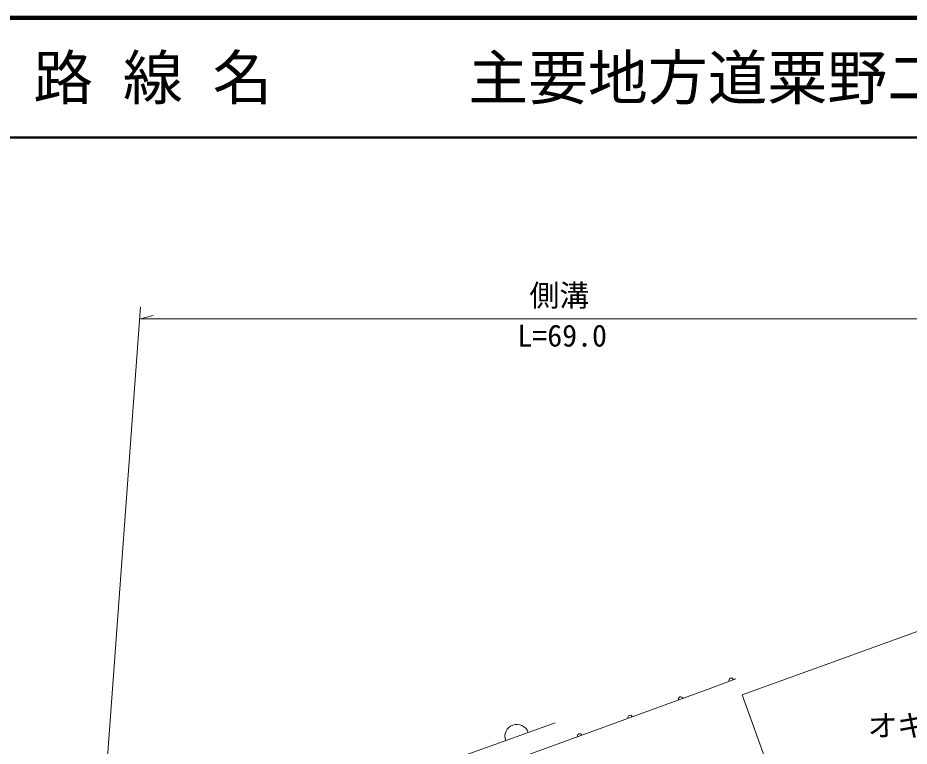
# Model space of a CAD drawing. Units: millimetres, scale not verified. Extents: x 40000 to 680000, y 20000 to 380000.
# Drawn here: x 179092 to 253577, y 319126 to 380000 of the extents above; entities that cross this region are included whole.
import ezdxf
from ezdxf.enums import TextEntityAlignment as Align

# ---------------------------------------------------------------- set-up
doc = ezdxf.new("R2010")
doc.units = ezdxf.units.MM
doc.header["$LTSCALE"] = 1000
for name, color, linetype, lineweight in [('M-BGD', 7, 'Continuous', 13), ('M-STR-HTXT', 7, 'Continuous', 13), ('M-TTL', 2, 'Continuous', 140), ('M-TTL-LINE', 7, 'Continuous', 50), ('M-TTL-TXT', 7, 'Continuous', 50)]:
    doc.layers.add(name, color=color, linetype=linetype, lineweight=lineweight)
doc.styles.add('ＭＳ ゴシック', font='')
doc.styles.get('ＭＳ ゴシック').set_extended_font_data('MS Gothic')

msp = doc.modelspace()

# ---------------------------------------------------------------- linework, layer by layer
at = {"layer": 'M-BGD'}
for p, q in [((245645, 325594), (264160, 332305)), ((239620, 323411), (245645, 325594)), ((239089, 324765), (237084, 324003)), ((237084, 324003), (224786, 319508)), ((239620, 323411), (241098, 319335)), ((223993, 321091), (182503, 306205)), ((224786, 319508), (204396, 312181)), ((241097, 319335), (246300, 304980))]:
    msp.add_line(p, q, dxfattribs=at)
for centre, radius, start, end in [((238710, 324621), 200, 20.81377, 200.81377), ((234492, 323055), 200, 20.07807, 200.07796), ((230265, 321511), 200, 20.07807, 200.07796), ((220795, 319944), 1000, 19.73696, 199.73696), ((226038, 319966), 200, 20.07807, 200.07796)]:
    msp.add_arc(centre, radius, start, end, dxfattribs=at)
at = {"layer": 'M-STR-HTXT'}
for p, q in [((184755, 293550), (189357, 355837)), ((189357, 354837), (190397, 355126)), ((189357, 354837), (259331, 354837))]:
    msp.add_line(p, q, dxfattribs=at)
at = {"layer": 'M-TTL'}
msp.add_line((680000, 380000), (40000, 380000), dxfattribs=at)
at = {"layer": 'M-TTL-LINE'}
msp.add_line((40000, 370000), (680000, 370000), dxfattribs=at)

# ---------------------------------------------------------------- texts
at = {"layer": 'M-BGD', "style": 'ＭＳ ゴシック'}
msp.add_text('オギデンキ', height=1833, rotation=1, dxfattribs=at).set_placement((250132, 319370), align=Align.BOTTOM_LEFT)
at = {"layer": 'M-STR-HTXT', "style": 'ＭＳ ゴシック'}
msp.add_text('側溝', height=1833, dxfattribs=at).set_placement((224344, 355337), align=Align.BOTTOM_CENTER)
msp.add_text('L=69.0', height=1833, dxfattribs=at).set_placement((220840, 351974), align=Align.BOTTOM_LEFT)
at = {"layer": 'M-TTL-TXT', "style": 'ＭＳ ゴシック'}
for s, p in [('路 線 名', (180380, 375000)), ('主要地方道粟野二見線', (216734, 375000))]:
    msp.add_text(s, height=3666, dxfattribs=at).set_placement(p, align=Align.MIDDLE_LEFT)

doc.saveas('drawing.dxf')
